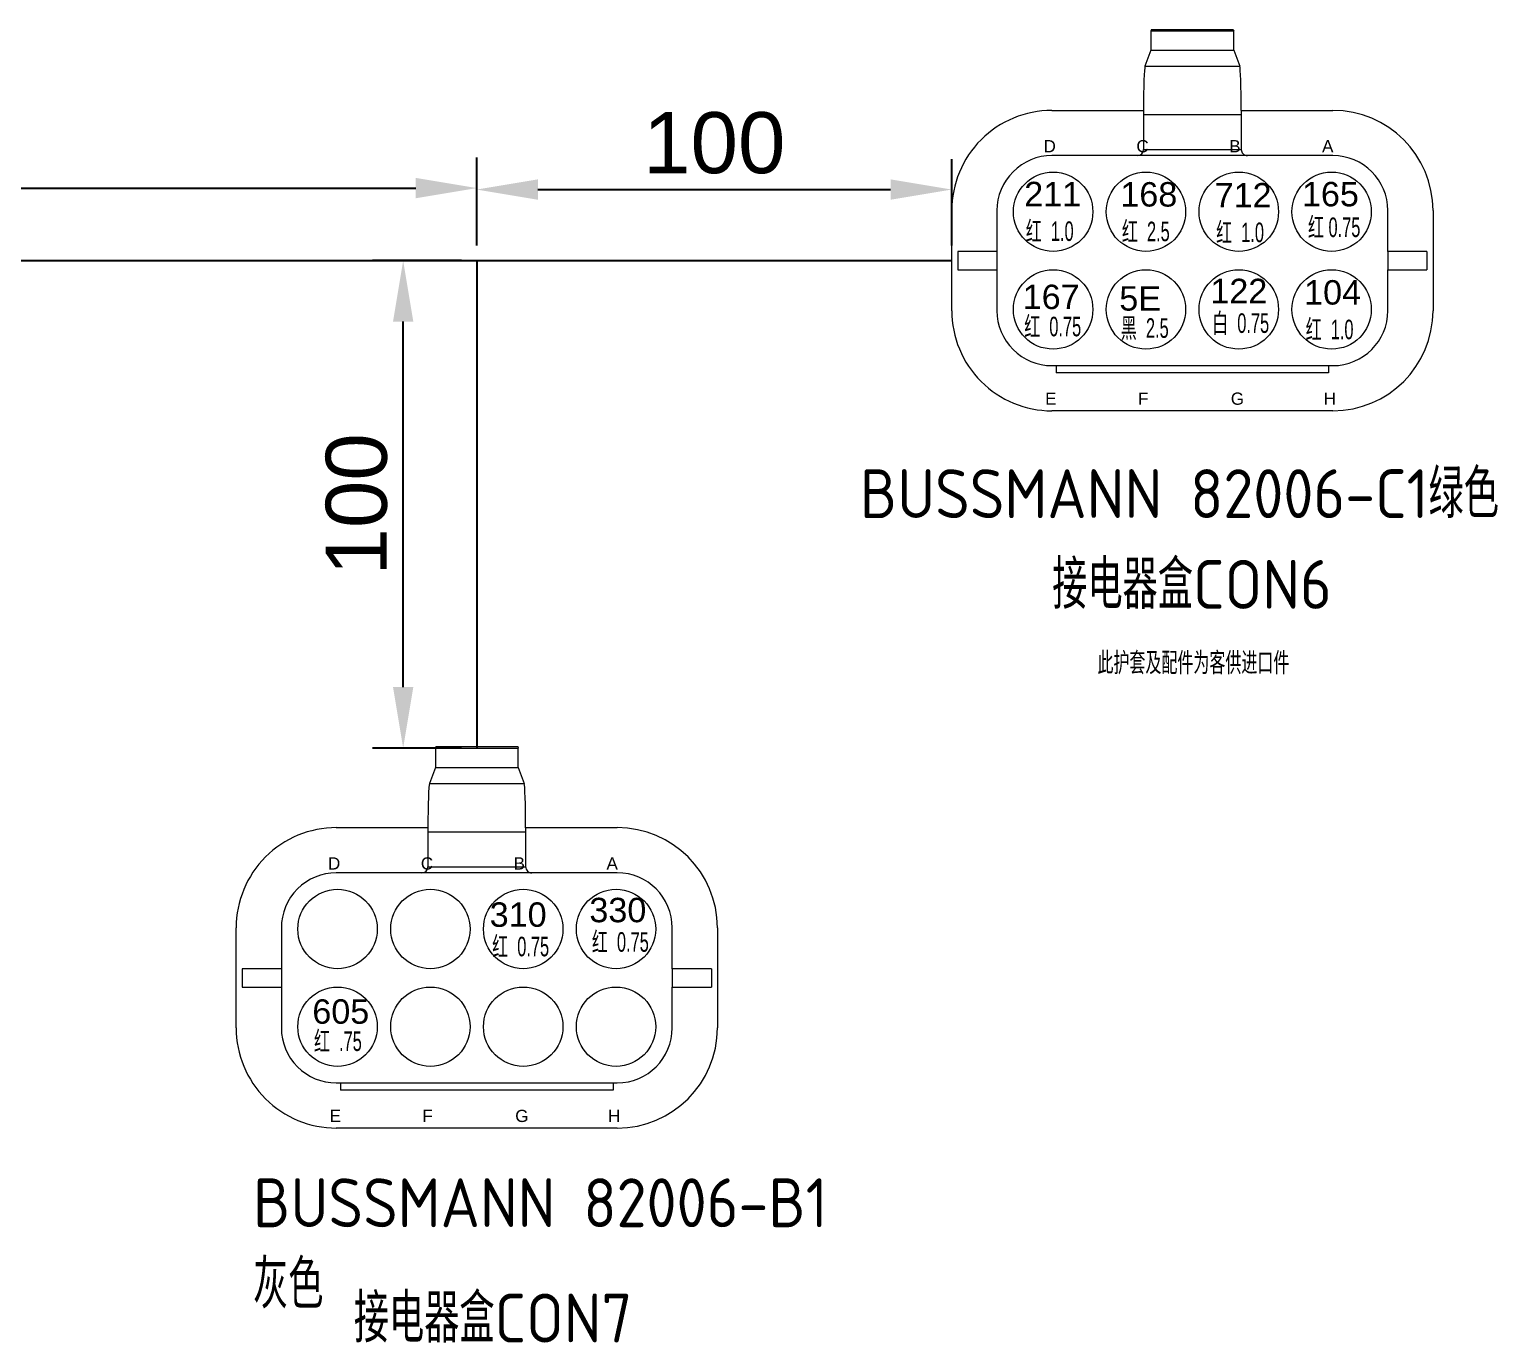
# Model space of a CAD drawing. Header units: millimetres. Extents: x 1638 to 3450, y 1129 to 2069.
# Drawn here: x 1931.9 to 1992, y 1555.2 to 1609 of the extents above; entities that cross this region are included whole.
import ezdxf

# ---------------------------------------------------------------- set-up
doc = ezdxf.new("R2010")
doc.units = ezdxf.units.MM
doc.layers.add('AM60', color=3, linetype='Continuous', lineweight=25)
doc.layers.add('线号层', color=6, linetype='Continuous', lineweight=0)
doc.layers.add('线色线径', color=1, linetype='Continuous')
doc.styles.get("Standard").update_dxf_attribs({"font": 'arial.ttf'})
doc.dimstyles.new('ISO-25', dxfattribs={"dimtxt": 2.5, "dimasz": 2.5, "dimexe": 1.25, "dimexo": 0.625, "dimtad": 1, "dimtxsty": 'Standard', "dimcen": 2.5, "dimadec": 0, "dimazin": 0, "dimtfac": 1, "dimtmove": 0, "dimatfit": 3, "dimfxl": 1, "dimarcsym": 0})

# ---------------------------------------------------------------- blocks, each defined once
blk = doc.blocks.new('A$C3A742DEF')
at = {"color": 3, "lineweight": 5, "ltscale": 0.003261}
for p, q in [((8.177, 15.619), (8.154, 15.558)), ((11.523, 15.619), (11.546, 15.558))]:
    blk.add_line(p, q, dxfattribs=at)
at = {"color": 3, "lineweight": 5, "ltscale": 0.169614}
blk.add_line((8.154, 15.558), (11.546, 15.558), dxfattribs=at)
at = {"color": 3, "lineweight": 5, "ltscale": 0.039848}
for p, q in [((8.154, 15.558), (8.156, 14.761)), ((11.544, 14.761), (11.546, 15.558))]:
    blk.add_line(p, q, dxfattribs=at)
at = {"color": 3, "lineweight": 5, "ltscale": 0.16731}
blk.add_line((8.177, 15.619), (11.523, 15.619), dxfattribs=at)
at = {"color": 3, "lineweight": 5, "ltscale": 0.034784}
blk.add_line((8.156, 14.761), (7.91, 14.11), dxfattribs=at)
at = {"color": 3, "lineweight": 5, "ltscale": 0.169383}
blk.add_line((8.156, 14.761), (11.544, 14.761), dxfattribs=at)
at = {"color": 3, "lineweight": 5, "ltscale": 0.034783}
blk.add_line((11.544, 14.761), (11.79, 14.11), dxfattribs=at)
at = {"color": 3, "lineweight": 5, "ltscale": 0.193966}
blk.add_line((7.91, 14.11), (11.79, 14.11), dxfattribs=at)
at = {"color": 3, "lineweight": 5, "ltscale": 0.1875}
for p, q in [((4.1, 12.3), (7.85, 12.3)), ((11.85, 12.3), (15.6, 12.3))]:
    blk.add_line(p, q, dxfattribs=at)
at = {"color": 3, "lineweight": 5, "ltscale": 0.009133}
for p, q in [((7.85, 12.3), (7.85, 12.117)), ((11.85, 12.3), (11.85, 12.117))]:
    blk.add_line(p, q, dxfattribs=at)
at = {"color": 3, "lineweight": 5, "ltscale": 0.070867}
for p, q in [((7.85, 12.117), (7.85, 10.7)), ((11.85, 12.117), (11.85, 10.7))]:
    blk.add_line(p, q, dxfattribs=at)
at = {"color": 3, "lineweight": 5, "ltscale": 0.2}
for p, q in [((11.85, 12.117), (7.85, 12.117)), ((7.85, 10.7), (11.85, 10.7))]:
    blk.add_line(p, q, dxfattribs=at)
at = {"color": 3, "lineweight": 5}
for p, q in [((15.6, 10.45), (4.1, 10.45)), ((4.275, 1.85), (15.425, 1.85)), ((15.425, 1.55), (4.275, 1.55)), ((15.6, 0), (4.1, 0))]:
    blk.add_line(p, q, dxfattribs=at)
at = {"color": 3, "lineweight": 5, "ltscale": 0.205}
for p, q in [((0, 4.1), (0, 8.2)), ((19.7, 8.2), (19.7, 4.1))]:
    blk.add_line(p, q, dxfattribs=at)
at = {"color": 3, "lineweight": 5, "ltscale": 0.08375}
for p, q in [((1.85, 8.2), (1.85, 6.525)), ((17.85, 6.525), (17.85, 8.2)), ((1.85, 5.775), (1.85, 4.1)), ((17.85, 4.1), (17.85, 5.775))]:
    blk.add_line(p, q, dxfattribs=at)
at = {"color": 3, "lineweight": 5, "ltscale": 0.08}
for p, q in [((1.85, 6.525), (0.25, 6.525)), ((19.45, 6.525), (17.85, 6.525)), ((0.25, 5.775), (1.85, 5.775)), ((17.85, 5.775), (19.45, 5.775))]:
    blk.add_line(p, q, dxfattribs=at)
at = {"color": 3, "lineweight": 5, "ltscale": 0.0375}
for p, q in [((0.25, 6.525), (0.25, 5.775)), ((1.85, 6.525), (1.85, 5.775)), ((17.85, 6.525), (17.85, 5.775)), ((19.45, 6.525), (19.45, 5.775))]:
    blk.add_line(p, q, dxfattribs=at)
at = {"color": 3, "lineweight": 5, "ltscale": 0.00875}
for p, q in [((4.1, 1.85), (4.275, 1.85)), ((15.425, 1.85), (15.6, 1.85))]:
    blk.add_line(p, q, dxfattribs=at)
at = {"color": 3, "lineweight": 5, "ltscale": 0.015}
for p, q in [((4.275, 1.85), (4.275, 1.55)), ((15.425, 1.85), (15.425, 1.55))]:
    blk.add_line(p, q, dxfattribs=at)
at = {"color": 3, "lineweight": 5}
for centre in [(4.15, 8.15), (7.95, 8.15), (11.75, 8.15), (15.55, 8.15), (4.15, 4.15), (7.95, 4.15), (11.75, 4.15), (15.55, 4.15)]:
    blk.add_circle(centre, 1.625, dxfattribs=at)
for centre, radius, start, end in [((4.1, 8.2), 4.1, 90, 180.00001), ((15.6, 8.2), 4.1, 0, 90), ((4.1, 8.2), 2.25, 90, 180.00001), ((7.6, 10.7), 0.25, 270, 0), ((12.1, 10.7), 0.25, 179.99999, 270), ((15.6, 8.2), 2.25, 0, 90), ((4.1, 4.1), 4.1, 179.99999, 270), ((4.1, 4.1), 2.25, 179.99999, 270), ((15.6, 4.1), 4.1, 270, 0), ((15.6, 4.1), 2.25, 270, 360)]:
    blk.add_arc(centre, radius, start, end, dxfattribs=at)
for centre, start_param, end_param in [((7.916, 12.117), 0.087284, 1.479565), ((11.784, 12.117), 4.803619, 6.195891)]:
    blk.add_ellipse(centre, major_axis=(0, 2), ratio=0.033047, start_param=start_param, end_param=end_param, dxfattribs=at)
at = {"layer": 'AM60', "color": 1, "lineweight": 5}
for s, p in [('D', (3.758, 10.585)), ('C', (7.558, 10.585)), ('B', (11.358, 10.585)), ('A', (15.158, 10.585)), ('E', (3.823, 0.247)), ('F', (7.623, 0.247)), ('G', (11.423, 0.247)), ('H', (15.223, 0.247))]:
    blk.add_text(s, height=0.5, dxfattribs=at).set_placement(p)
blk = doc.blocks.new('*D286')
at = {"color": 0, "lineweight": -2, "transparency": 16777216}
for p, q in [((1880.741, 1600.176), (1880.741, 1603.77)), ((1950.231, 1600.176), (1950.231, 1603.77)), ((1883.241, 1602.52), (1947.731, 1602.52))]:
    blk.add_line(p, q, dxfattribs=at)
at = {"color": 0, "transparency": 16777216}
for points in [[(1883.241, 1602.937), (1883.241, 1602.103), (1880.741, 1602.52)], [(1947.731, 1602.937), (1947.731, 1602.103), (1950.231, 1602.52)]]:
    blk.add_solid(points, dxfattribs=at)
at = {"layer": 'Defpoints', "color": 0, "transparency": 16777216}
for p in [(1950.231, 1602.52), (1880.741, 1599.551), (1950.231, 1599.551)]:
    blk.add_point(p, dxfattribs=at)
at = {"color": 6, "transparency": 16777216, "insert": (1915.486, 1604.422), "char_height": 2.5, "attachment_point": 5}
blk.add_mtext('300', dxfattribs=at)
blk = doc.blocks.new('*D248')
at = {"color": 0, "lineweight": -2, "transparency": 16777216}
for p, q in [((1950.231, 1600.176), (1950.231, 1603.71)), ((1969.671, 1600.176), (1969.671, 1603.71)), ((1952.731, 1602.46), (1967.171, 1602.46))]:
    blk.add_line(p, q, dxfattribs=at)
at = {"color": 0, "transparency": 16777216}
for points in [[(1952.731, 1602.877), (1952.731, 1602.043), (1950.231, 1602.46)], [(1967.171, 1602.877), (1967.171, 1602.043), (1969.671, 1602.46)]]:
    blk.add_solid(points, dxfattribs=at)
at = {"layer": 'Defpoints', "color": 0, "transparency": 16777216}
for p in [(1969.671, 1602.46), (1950.231, 1599.551), (1969.671, 1599.551)]:
    blk.add_point(p, dxfattribs=at)
at = {"color": 3, "transparency": 16777216, "insert": (1959.951, 1604.361), "char_height": 2.5, "attachment_point": 5}
blk.add_mtext('100', dxfattribs=at)
blk = doc.blocks.new('*D249')
at = {"color": 0, "lineweight": -2, "transparency": 16777216}
for p, q in [((1949.606, 1599.551), (1945.967, 1599.551)), ((1947.217, 1582.091), (1947.217, 1597.051)), ((1949.606, 1579.591), (1945.967, 1579.591))]:
    blk.add_line(p, q, dxfattribs=at)
at = {"color": 0, "transparency": 16777216}
for points in [[(1946.8, 1597.051), (1947.633, 1597.051), (1947.217, 1599.551)], [(1946.8, 1582.091), (1947.633, 1582.091), (1947.217, 1579.591)]]:
    blk.add_solid(points, dxfattribs=at)
at = {"layer": 'Defpoints', "color": 0, "transparency": 16777216}
for p in [(1947.217, 1599.551), (1950.231, 1599.551), (1950.231, 1579.591)]:
    blk.add_point(p, dxfattribs=at)
at = {"color": 3, "transparency": 16777216, "insert": (1945.315, 1589.571), "char_height": 2.5, "attachment_point": 5, "rotation": 90}
blk.add_mtext('100', dxfattribs=at)

msp = doc.modelspace()

# ---------------------------------------------------------------- linework, layer by layer
for p, q in [((1880.741, 1599.551), (1950.231, 1599.551)), ((1950.231, 1599.551), (1950.231, 1579.591)), ((1950.231, 1599.551), (1969.671, 1599.551))]:
    msp.add_line(p, q)

# ---------------------------------------------------------------- block references
at = {"layer": 'AM60'}
for p in [(1969.671, 1593.401), (1940.381, 1564.033)]:
    msp.add_blockref('A$C3A742DEF', p, dxfattribs=at)

# ---------------------------------------------------------------- texts
at = {"layer": 'AM60', "lineweight": 5}
for s, p in [('211', (1972.639, 1601.776)), ('168', (1976.573, 1601.764)), ('165', (1984.006, 1601.773)), ('122', (1980.258, 1597.807)), ('104', (1984.095, 1597.75)), ('167', (1972.576, 1597.566)), ('5E', (1976.53, 1597.504)), ('310', (1950.759, 1572.273)), ('605', (1943.499, 1568.304))]:
    msp.add_text(s, height=1, dxfattribs=at).set_placement(p)
at = {"layer": 'AM60', "color": 6, "lineweight": 5}
for s, p in [('712', (1980.431, 1601.726)), ('330', (1954.839, 1572.46))]:
    msp.add_text(s, height=1, dxfattribs=at).set_placement(p)
at = {"layer": 'AM60', "char_height": 2, "attachment_point": 1}
for s, width, insert in [('{\\Fisocp,gbcbig|c134;\\C3;BUSSMANN 82006-C1绿色}', 45.10575, (1965.909, 1591.007)), ('{\\Fisocp,gbcbig|c134;\\C3;接电器盒CON6}', 36.31, (1973.785, 1587.291)), ('{\\Fisocp,gbcbig|c134;\\C3;BUSSMANN 82006-B1\\P灰色}', 56.7297, (1941.074, 1561.974)), ('{\\Fisocp,gbcbig|c134;\\C3;接电器盒CON7}', 36.31, (1945.197, 1557.251))]:
    msp.add_mtext_dynamic_manual_height_columns(s, width=width, gutter_width=12.5, heights=[0], dxfattribs=dict(at, insert=insert))
at = {"layer": '线号层', "lineweight": 5, "width": 0.6}
msp.add_text('此护套及配件为客供进口件 ', height=0.8, dxfattribs=at).set_placement((1975.635, 1582.702))
at = {"layer": '线色线径', "lineweight": 5, "width": 0.6}
for s, p in [('红  1.0', (1972.702, 1600.356)), ('红  2.5', (1976.635, 1600.344)), ('红  1.0', (1980.493, 1600.306)), ('红 0.75', (1984.252, 1600.516)), ('白  0.75', (1980.332, 1596.591)), ('红  0.75', (1972.638, 1596.452)), ('黑  2.5', (1976.593, 1596.39)), ('红  1.0', (1984.157, 1596.331)), ('红  0.75', (1950.859, 1571.066)), ('红  0.75', (1954.94, 1571.252)), ('红  .75', (1943.565, 1567.189))]:
    msp.add_text(s, height=0.8, dxfattribs=at).set_placement(p)

# ---------------------------------------------------------------- dimensions: what is measured, and where the dimension line sits
at = {"color": 1}
for base, p1, p2, text, override, picture, middle in [((1950.231, 1602.52), (1880.741, 1599.551), (1950.231, 1599.551), '300', {"dimclrt": 6}, '*D286', (1915.486, 1602.52)), ((1969.671, 1602.46), (1950.231, 1599.551), (1969.671, 1599.551), '100', {"dimclrt": 3}, '*D248', (1959.951, 1602.46))]:
    dim = msp.add_linear_dim(base=base, p1=p1, p2=p2, text=text, dimstyle='ISO-25', override=override, dxfattribs=at)
    dim.commit()
    dim.dimension.update_dxf_attribs({"geometry": picture, "text_midpoint": middle, "dimtype": 160})
dim = msp.add_linear_dim(base=(1947.217, 1599.551), p1=(1950.231, 1579.591), p2=(1950.231, 1599.551), angle=90, text='100', dimstyle='ISO-25', override={"dimclrt": 3}, dxfattribs=at)
dim.commit()
dim.dimension.update_dxf_attribs({"geometry": '*D249', "text_midpoint": (1945.315, 1589.571)})

doc.saveas('drawing.dxf')
